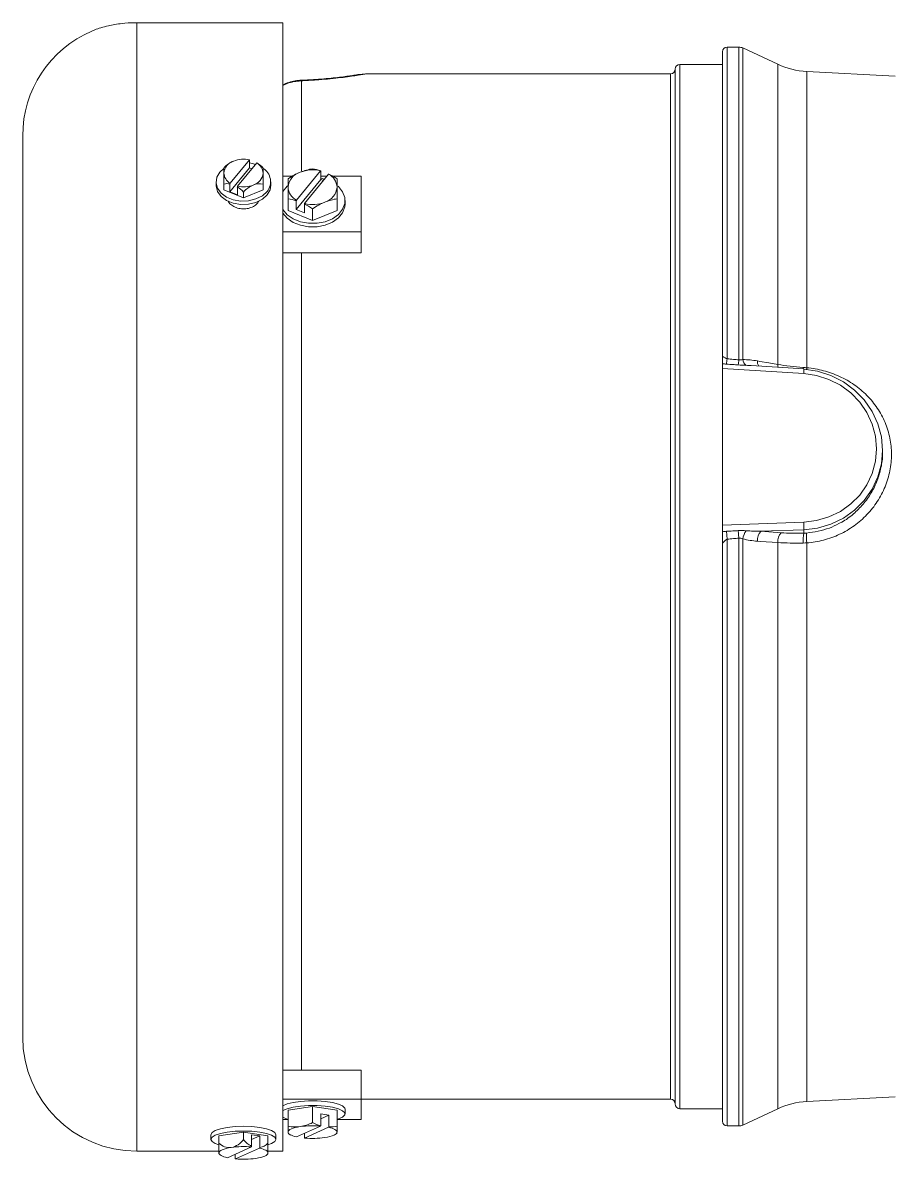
# Paper-space layout '_Front' of a CAD drawing. Header units: inches. Extents: x -11.6 to 6.2, y -3.6 to 3.6.
# Drawn here: x -11.62 to -6.07, y -3.65 to 3.59 of the extents above; entities that cross this region are included whole.
import ezdxf

# ---------------------------------------------------------------- set-up
doc = ezdxf.new("R2010")
doc.units = ezdxf.units.IN
doc.header["$MEASUREMENT"] = 0

psp = doc.layouts.new('_Front')

# ---------------------------------------------------------------- linework, layer by layer
at = {"color": 7, "linetype": 'Continuous', "lineweight": 15}
for p, q in [((-10.892, 3.5903), (-9.962, 3.5903)), ((-9.962, 3.5903), (-9.962, -3.5959)), ((-7.162, 3.405), (-7.162, 1.4514)), ((-7.0574, 3.435), (-7.132, 3.435)), ((-6.8095, 3.3256), (-7.032, 3.4294)), ((-7.492, 3.265), (-9.432, 3.265)), ((-9.432, 3.265), (-9.432, 3.265)), ((-7.462, 3.295), (-7.462, -3.295)), ((-7.162, 3.325), (-7.432, 3.325)), ((-6.062, 3.25), (-6.6244, 3.2795)), ((-9.882, 3.2205), (-9.8812, 3.2206)), ((-11.6179, -2.87), (-11.6179, 2.87)), ((-10.1744, 2.7174), (-10.2964, 2.5679)), ((-10.1276, 2.6983), (-10.2496, 2.5488)), ((-10.1729, 2.6669), (-10.1729, 2.7168)), ((-10.337, 2.6651), (-10.337, 2.5262)), ((-10.1729, 2.6669), (-10.2979, 2.5138)), ((-10.1582, 2.6609), (-10.1729, 2.6669)), ((-10.087, 2.5262), (-10.087, 2.6651)), ((-9.962, 2.6131), (-9.8982, 2.6131)), ((-9.8745, 2.4599), (-9.7214, 2.6474)), ((-9.6695, 2.6262), (-9.8226, 2.4387)), ((-9.72, 2.648), (-9.72, 2.5926)), ((-9.72, 2.6131), (-9.6802, 2.6131)), ((-9.6429, 2.6131), (-9.462, 2.6131)), ((-9.462, 2.1251), (-9.462, 2.6131)), ((-10.386, 2.5773), (-10.386, 2.5553)), ((-10.2964, 2.5679), (-10.2979, 2.5637)), ((-10.2979, 2.5138), (-10.2979, 2.5637)), ((-10.2496, 2.5488), (-10.2511, 2.5446)), ((-10.2511, 2.5446), (-10.2511, 2.4947)), ((-10.038, 2.5553), (-10.038, 2.5773)), ((-9.876, 2.4016), (-9.72, 2.5926)), ((-9.6956, 2.5942), (-9.72, 2.5999)), ((-9.72, 2.5926), (-9.7027, 2.5855)), ((-10.337, 2.5262), (-10.212, 2.4752)), ((-10.2511, 2.4947), (-10.2979, 2.5138)), ((-10.212, 2.4752), (-10.087, 2.5262)), ((-10.212, 2.512), (-10.212, 2.4752)), ((-9.928, 2.3945), (-9.928, 2.4695)), ((-9.616, 2.3945), (-9.616, 2.4695)), ((-9.928, 2.3945), (-9.772, 2.3308)), ((-9.876, 2.4016), (-9.876, 2.457)), ((-9.824, 2.3803), (-9.876, 2.4016)), ((-9.824, 2.4357), (-9.824, 2.3803)), ((-9.772, 2.3308), (-9.772, 2.4058)), ((-9.772, 2.3308), (-9.616, 2.3945)), ((-9.565, 2.4363), (-9.565, 2.4582)), ((-9.962, 2.2595), (-9.462, 2.2595)), ((-9.462, 2.1251), (-9.962, 2.1251)), ((-9.842, 2.1251), (-9.842, -3.0798)), ((-7.162, 1.4185), (-7.162, 0.3493)), ((-6.6443, 1.356), (-7.162, 1.3892)), ((-6.6438, 1.3855), (-6.9784, 1.407)), ((-6.142, 0.8569), (-6.142, 0.8667)), ((-7.162, 0.3915), (-6.6443, 0.4107)), ((-7.1362, 0.3519), (-7.132, 0.3014)), ((-7.0616, 0.3562), (-7.0574, 0.3079)), ((-6.6443, 0.3617), (-6.9172, 0.3516)), ((-6.9172, 0.3516), (-6.7873, 0.3426)), ((-6.6443, 0.3399), (-6.6443, 0.3617)), ((-7.162, 0.2831), (-7.162, -3.405)), ((-9.462, -3.0798), (-9.962, -3.0798)), ((-9.462, -3.3927), (-9.462, -3.0798)), ((-6.6244, -3.2795), (-6.062, -3.25)), ((-9.962, -3.2633), (-9.462, -3.2633)), ((-9.772, -3.3113), (-9.928, -3.3346)), ((-9.772, -3.3113), (-9.772, -3.4138)), ((-9.616, -3.3346), (-9.772, -3.3113)), ((-9.565, -3.358), (-9.565, -3.328)), ((-9.462, -3.265), (-7.492, -3.265)), ((-7.432, -3.325), (-7.162, -3.325)), ((-7.032, -3.4294), (-6.8095, -3.3256)), ((-9.962, -3.3927), (-9.9295, -3.3927)), ((-9.928, -3.3346), (-9.928, -3.4371)), ((-9.72, -3.4334), (-9.72, -3.3577)), ((-9.72, -3.3577), (-9.668, -3.3655)), ((-9.668, -3.3655), (-9.72, -3.3888)), ((-9.668, -3.3655), (-9.668, -3.4412)), ((-9.616, -3.3346), (-9.616, -3.4371)), ((-9.6145, -3.3927), (-9.462, -3.3927)), ((-9.8745, -3.5043), (-9.7214, -3.4357)), ((-9.6695, -3.4434), (-9.8226, -3.5121)), ((-7.132, -3.435), (-7.0574, -3.435)), ((-10.419, -3.4907), (-10.419, -3.5206)), ((-10.212, -3.474), (-10.368, -3.4973)), ((-10.368, -3.4973), (-10.368, -3.6107)), ((-10.212, -3.474), (-10.056, -3.4973)), ((-10.212, -3.5206), (-10.212, -3.474)), ((-10.108, -3.4982), (-10.16, -3.4904)), ((-10.16, -3.4904), (-10.16, -3.564)), ((-10.108, -3.4982), (-10.16, -3.5215)), ((-10.108, -3.5718), (-10.108, -3.4982)), ((-10.056, -3.6107), (-10.056, -3.4973)), ((-10.005, -3.5206), (-10.005, -3.4907)), ((-9.928, -3.4838), (-9.9102, -3.4926)), ((-9.824, -3.5111), (-9.824, -3.4817)), ((-9.6338, -3.4926), (-9.616, -3.4838)), ((-10.892, -3.5959), (-10.368, -3.5959)), ((-10.1614, -3.5684), (-10.3145, -3.637)), ((-10.264, -3.6417), (-10.264, -3.6144)), ((-10.1095, -3.5761), (-10.2626, -3.6448)), ((-10.0327, -3.5474), (-10.056, -3.5558)), ((-10.056, -3.5959), (-9.962, -3.5959))]:
    psp.add_line(p, q, dxfattribs=at)
at = {"color": 8, "linetype": 'Continuous', "lineweight": 15}
for p, q in [((-10.892, 3.5903), (-10.892, -3.5959)), ((-7.132, 3.435), (-7.132, 1.4499)), ((-7.0574, 3.435), (-7.0574, 1.444)), ((-7.032, 3.4294), (-7.032, 1.445)), ((-7.492, 3.265), (-7.492, -3.265)), ((-7.432, 3.325), (-7.432, -3.325)), ((-6.8095, 3.3256), (-6.8095, 1.4143)), ((-6.6244, 3.2795), (-6.6244, 1.3931)), ((-9.882, 3.2171), (-9.882, 3.2205)), ((-9.842, 3.22), (-9.842, 2.6464)), ((-7.132, 0.3014), (-7.132, -3.435)), ((-7.0574, 0.3079), (-7.0574, -3.435)), ((-7.032, 0.3036), (-7.032, -3.4294)), ((-6.8095, 0.2801), (-6.8095, -3.3256)), ((-6.6244, 0.2779), (-6.6244, -3.2795))]:
    psp.add_line(p, q, dxfattribs=at)
at = {"color": 7, "linetype": 'Continuous', "lineweight": 15, "flags": 128}
for points in [[(-9.432, 3.265), (-9.4788, 3.2604), (-9.4792, 3.2603)], [(-10.1729, 2.6971), (-10.1473, 2.6915), (-10.1361, 2.688)], [(-10.0613, 2.5157), (-10.0919, 2.4882), (-10.1323, 2.4679), (-10.1791, 2.4564), (-10.2285, 2.4548), (-10.2767, 2.463), (-10.3196, 2.4805), (-10.3537, 2.5059), (-10.3764, 2.537), (-10.3858, 2.5714), (-10.3811, 2.6063), (-10.3627, 2.6388), (-10.337, 2.6628)], [(-10.0613, 2.4938), (-10.0919, 2.4663), (-10.1323, 2.446), (-10.1791, 2.4345), (-10.2285, 2.4329), (-10.2767, 2.4411), (-10.3196, 2.4586), (-10.3537, 2.484), (-10.3764, 2.5151), (-10.3858, 2.5495), (-10.386, 2.5553)], [(-10.038, 2.5553), (-10.0429, 2.5263), (-10.0613, 2.4938)], [(-9.9314, 2.5515), (-9.9345, 2.5489), (-9.962, 2.5163)], [(-9.962, 2.4001), (-9.9345, 2.3675), (-9.896, 2.341), (-9.8491, 2.3224), (-9.7971, 2.3129), (-9.7433, 2.3132), (-9.6915, 2.3233), (-9.6451, 2.3425), (-9.6073, 2.3695), (-9.5806, 2.4025), (-9.5668, 2.4392), (-9.5668, 2.4772), (-9.5806, 2.5139), (-9.6073, 2.5469), (-9.6093, 2.5487)], [(-9.962, 2.3782), (-9.9345, 2.3456), (-9.896, 2.319), (-9.8491, 2.3004), (-9.7971, 2.291), (-9.7433, 2.2913), (-9.6915, 2.3014), (-9.6451, 2.3206), (-9.6073, 2.3476), (-9.5806, 2.3806), (-9.5668, 2.4173), (-9.565, 2.4363)], [(-6.9394, 1.4365), (-6.9233, 1.4338), (-6.8664, 1.424), (-6.8095, 1.4143)], [(-6.6443, 1.3842), (-6.6439, 1.3855), (-6.6438, 1.3855)], [(-6.6443, 1.3842), (-6.5558, 1.3713), (-6.4706, 1.3443), (-6.3911, 1.304), (-6.3197, 1.2513), (-6.2582, 1.188), (-6.2085, 1.1157), (-6.1719, 1.0365), (-6.1495, 0.9527), (-6.142, 0.8667), (-6.1495, 0.7808), (-6.1719, 0.6976), (-6.2085, 0.6193), (-6.2582, 0.5483), (-6.3197, 0.4865), (-6.3911, 0.4357), (-6.4706, 0.3973), (-6.5558, 0.3724), (-6.6443, 0.3617)], [(-6.6443, 0.4107), (-6.5625, 0.4204), (-6.4837, 0.4433), (-6.4102, 0.4788), (-6.3442, 0.5257), (-6.2873, 0.5828), (-6.2413, 0.6484), (-6.2075, 0.7207), (-6.1869, 0.7976), (-6.1799, 0.877), (-6.1869, 0.9566), (-6.2075, 1.0341), (-6.2413, 1.1073), (-6.2873, 1.1742), (-6.3442, 1.2328), (-6.4102, 1.2815), (-6.4837, 1.3189), (-6.5625, 1.344), (-6.6443, 1.356)], [(-6.8095, 0.2801), (-6.9182, 0.2876), (-6.9394, 0.2891)], [(-9.565, -3.328), (-9.5668, -3.3211), (-9.5806, -3.3076), (-9.6073, -3.2956), (-9.6451, -3.2857), (-9.6915, -3.2787), (-9.7433, -3.275), (-9.7971, -3.2748), (-9.8491, -3.2783), (-9.896, -3.2851), (-9.9345, -3.2948), (-9.962, -3.3068)], [(-9.6145, -3.3927), (-9.6073, -3.3904), (-9.5806, -3.3784), (-9.5668, -3.3649), (-9.5668, -3.351), (-9.5806, -3.3376), (-9.6073, -3.3255), (-9.6451, -3.3156), (-9.6915, -3.3086), (-9.7433, -3.3049), (-9.7971, -3.3048), (-9.8491, -3.3082), (-9.896, -3.3151), (-9.9345, -3.3248), (-9.962, -3.3367), (-9.962, -3.3367)], [(-9.962, -3.3792), (-9.9345, -3.3912), (-9.9295, -3.3927)], [(-10.419, -3.4907), (-10.4119, -3.4768), (-10.3913, -3.4639), (-10.3584, -3.4528), (-10.3155, -3.4443), (-10.2656, -3.4389), (-10.212, -3.4371), (-10.1584, -3.4389), (-10.1085, -3.4443), (-10.0656, -3.4528), (-10.0327, -3.4639), (-10.0121, -3.4768), (-10.005, -3.4907), (-10.005, -3.4907)], [(-10.368, -3.5558), (-10.3913, -3.5474), (-10.4119, -3.5345), (-10.419, -3.5206), (-10.4119, -3.5067), (-10.3913, -3.4938), (-10.3584, -3.4827), (-10.3155, -3.4742), (-10.2656, -3.4688), (-10.212, -3.467), (-10.1584, -3.4688), (-10.1085, -3.4742), (-10.0656, -3.4827), (-10.0327, -3.4938), (-10.0121, -3.5067), (-10.005, -3.5206), (-10.0121, -3.5345), (-10.0327, -3.5474), (-10.0327, -3.5474)], [(-9.85, -3.4389), (-9.867, -3.4418), (-9.8823, -3.4453), (-9.8958, -3.4493), (-9.9071, -3.4537), (-9.9161, -3.4584), (-9.9227, -3.4634), (-9.9267, -3.4686), (-9.928, -3.4739)], [(-9.928, -3.4739), (-9.9271, -3.4782), (-9.9245, -3.4824), (-9.9201, -3.4866), (-9.914, -3.4906), (-9.9063, -3.4944), (-9.8971, -3.498), (-9.8865, -3.5013), (-9.8745, -3.5043)], [(-9.694, -3.5088), (-9.677, -3.5059), (-9.6617, -3.5024), (-9.6482, -3.4984), (-9.6369, -3.4941), (-9.6279, -3.4893), (-9.6213, -3.4843), (-9.6173, -3.4791), (-9.616, -3.4739)], [(-9.616, -3.4739), (-9.6169, -3.4696), (-9.6195, -3.4653), (-9.6239, -3.4612), (-9.63, -3.4572), (-9.6377, -3.4533), (-9.6469, -3.4497), (-9.6575, -3.4464), (-9.6695, -3.4434)], [(-10.368, -3.6066), (-10.3667, -3.6013), (-10.3627, -3.5961), (-10.3561, -3.5911), (-10.3471, -3.5864), (-10.3358, -3.582), (-10.3223, -3.578), (-10.307, -3.5745), (-10.29, -3.5716)], [(-10.3145, -3.637), (-10.3265, -3.634), (-10.3371, -3.6307), (-10.3463, -3.6271), (-10.354, -3.6233), (-10.3601, -3.6193), (-10.3645, -3.6151), (-10.3671, -3.6109), (-10.368, -3.6066)], [(-10.056, -3.6066), (-10.0573, -3.6118), (-10.0613, -3.617), (-10.0679, -3.622), (-10.0769, -3.6267), (-10.0882, -3.6311), (-10.1017, -3.6351), (-10.117, -3.6386), (-10.134, -3.6415)], [(-10.1095, -3.5761), (-10.0975, -3.5791), (-10.0869, -3.5824), (-10.0777, -3.586), (-10.07, -3.5898), (-10.0639, -3.5939), (-10.0595, -3.598), (-10.0569, -3.6023), (-10.056, -3.6066)]]:
    psp.add_lwpolyline(points, dxfattribs=at)
at = {"color": 8, "linetype": 'Continuous', "lineweight": 15, "flags": 128}
for points in [[(-9.432, 3.265), (-9.4788, 3.2604), (-9.4791, 3.2603)], [(-6.6473, 1.3858), (-6.6473, 1.3859), (-6.647, 1.3949)], [(-6.6253, 1.3827), (-6.6251, 1.3842), (-6.6244, 1.3931)]]:
    psp.add_lwpolyline(points, dxfattribs=at)
at = {"color": 7, "linetype": 'Continuous', "lineweight": 15}
for centre, radius, start, end in [((-10.892, 2.87), 0.7259, 113.17391, 180), ((-7.132, 3.405), 0.03, 90, 180), ((-7.0574, 3.375), 0.06, 65, 90), ((-7.492, 3.295), 0.03, 270, 0), ((-7.432, 3.295), 0.03, 90, 180), ((-6.5982, 3.7788), 0.5, 245, 267), ((-9.842, 2.9737), 0.25, 99.2069, 118.6854), ((-9.8422, 2.9679), 0.2523, 99.07057, 118.33906), ((-10.2487, 2.6248), 0.0887, 106.92966, 174.60729), ((-10.2074, 2.5495), 0.1737, 112.73882, 138.27968), ((-10.2118, 2.5506), 0.1709, 77.33371, 111.50432), ((-10.1811, 2.698), 0.0206, 66.58662, 70.99928), ((-10.1668, 2.6287), 0.0799, 3.18873, 60.6281), ((-10.1343, 2.6789), 0.0206, 66.58662, 70.99928), ((-10.2194, 2.5463), 0.1778, 41.89101, 58.37202), ((-10.2572, 2.6376), 0.0799, 183.18873, 240.6281), ((-10.1753, 2.6415), 0.0887, 286.92966, 354.60729), ((-10.1385, 2.5781), 0.0992, 321.06258, 58.74805), ((-9.8178, 2.5326), 0.1107, 106.92966, 174.60729), ((-9.7718, 2.44), 0.2134, 76.35284, 111.49944), ((-9.7167, 2.537), 0.1009, 3.41272, 62.08478), ((-10.316, 2.4847), 0.0811, 77.11516, 105.02735), ((-10.3444, 2.3933), 0.1778, 41.89101, 58.37202), ((-10.2122, 2.7156), 0.1709, 257.33371, 291.50432), ((-10.0824, 2.3964), 0.1737, 112.73882, 138.27968), ((-10.1089, 2.4692), 0.0963, 76.84529, 114.91162), ((-9.8273, 2.5491), 0.1009, 183.41272, 242.08478), ((-9.7262, 2.5535), 0.1107, 286.92966, 354.60729), ((-9.7722, 2.6461), 0.2134, 256.35284, 291.49944), ((-7.464, 1.4745), 0.3329, 349.95671, 355.76293), ((-7.4169, 1.474), 0.3608, 349.96309, 355.21997), ((-6.9855, 1.4478), 0.0466, 183.46862, 237.16416), ((-6.964, 0.3862), 0.3207, 355.62573, 4.37427), ((-6.9092, 0.2835), 0.1244, 144.70613, 170.69206), ((-6.8578, 0.2953), 0.0818, 136.51765, 184.3556), ((-6.728, 0.2863), 0.0818, 136.50573, 184.33155), ((-6.3765, 0.2968), 0.2712, 170.86596, 184.19863), ((-6.1687, 0.3241), 0.458, 177.90954, 185.77786), ((-10.892, -2.87), 0.7259, 180, 270), ((-7.492, -3.295), 0.03, 0, 90), ((-7.432, -3.295), 0.03, 180, 270), ((-6.5982, -3.7788), 0.5, 93, 115), ((-9.7716, -3.9991), 0.5657, 84.91186, 97.96618), ((-7.132, -3.405), 0.03, 180, 270), ((-7.0574, -3.375), 0.06, 270, 295), ((-10.3038, -3.4867), 0.086, 221.72447, 279.22406), ((-10.3111, -3.4541), 0.1194, 280.1941, 326.13374), ((-10.1077, -3.4486), 0.1267, 214.6524, 245.65936), ((-10.1197, -3.4875), 0.0851, 277.88003, 318.46836), ((-9.7724, -2.9486), 0.5657, 264.91186, 277.96618), ((-10.212, -3.4907), 0.1968, 217.56859, 219.14012), ((-10.2116, -4.1318), 0.5657, 84.91186, 97.96618), ((-10.4914, -3.4551), 0.3488, 341.05341, 341.80427), ((-10.4394, -3.4629), 0.3488, 341.05341, 341.80427), ((-10.212, -3.4907), 0.1968, 320.85988, 322.43141), ((-10.1385, -3.5832), 0.1385, 204.98375, 206.37375), ((-10.2124, -3.0813), 0.5657, 264.91186, 277.96618)]:
    psp.add_arc(centre, radius, start, end, dxfattribs=at)
at = {"color": 8, "linetype": 'Continuous', "lineweight": 15}
for centre, radius, start, end in [((-6.8874, 1.4335), 0.052, 176.67769, 214.65487), ((-6.7274, 1.4153), 0.0821, 180.683, 193.54912), ((-6.8441, 1.3739), 0.2006, 354.86413, 3.32012)]:
    psp.add_arc(centre, radius, start, end, dxfattribs=at)
at = {"color": 7, "linetype": 'Continuous', "lineweight": 15}
for points, knots in [([(-11.1773, 3.5364), (-11.1712, 3.5393), (-11.1443, 3.5522), (-11.0828, 3.5702), (-10.9949, 3.5857), (-10.9292, 3.5901), (-10.8972, 3.5902), (-10.892, 3.5903)], [0, 0, 0, 0, 0.103485, 0.460797, 0.739831, 0.957827, 1, 1, 1, 1]), ([(-9.4783, 3.2604), (-9.4786, 3.2604), (-9.4795, 3.2602), (-9.489, 3.2586), (-9.5089, 3.2554), (-9.5414, 3.2506), (-9.5852, 3.2447), (-9.6386, 3.2386), (-9.6993, 3.2328), (-9.7675, 3.228), (-9.823, 3.2253), (-9.8617, 3.2235), (-9.8751, 3.2213), (-9.8811, 3.2203)], [0, 0, 0, 0, 0.04409, 0.124075, 0.230284, 0.347911, 0.467313, 0.584794, 0.701392, 0.816492, 0.937216, 0.971911, 1, 1, 1, 1]), ([(-9.432, 3.265), (-9.4333, 3.2647), (-9.4359, 3.2641), (-9.4568, 3.2603), (-9.4899, 3.2548), (-9.535, 3.2479), (-9.5915, 3.2404), (-9.6571, 3.2333), (-9.7233, 3.2275), (-9.7682, 3.225), (-9.7868, 3.224)], [0, 0, 0, 0, 0.131512, 0.266322, 0.395839, 0.528763, 0.655276, 0.785378, 0.910946, 1, 1, 1, 1]), ([(-9.8816, 3.2171), (-9.8811, 3.217), (-9.8803, 3.2171), (-9.8787, 3.2172), (-9.8779, 3.2173), (-9.8755, 3.2175), (-9.8738, 3.2177), (-9.8688, 3.2182), (-9.8654, 3.2185), (-9.8587, 3.219), (-9.8553, 3.2193), (-9.8486, 3.2196), (-9.8452, 3.2198), (-9.842, 3.22)], [0, 0, 0, 0, 0.0625, 0.0625, 0.125, 0.125, 0.25, 0.25, 0.5, 0.5, 0.75, 0.75, 1, 1, 1, 1]), ([(-9.85, 2.6386), (-9.8632, 2.6332), (-9.8765, 2.6268), (-9.9024, 2.6128), (-9.9153, 2.6051), (-9.928, 2.5969)], [0, 0, 0, 0, 0.5, 0.5, 1, 1, 1, 1]), ([(-9.928, 2.543), (-9.928, 2.5322), (-9.928, 2.5205), (-9.928, 2.4959), (-9.928, 2.4829), (-9.928, 2.4695)], [0, 0, 0, 0, 0.5, 0.5, 1, 1, 1, 1]), ([(-9.616, 2.543), (-9.616, 2.5539), (-9.616, 2.5637), (-9.616, 2.5815), (-9.616, 2.5895), (-9.616, 2.5969)], [0, 0, 0, 0, 0.5, 0.5, 1, 1, 1, 1]), ([(-9.694, 2.4475), (-9.6808, 2.4529), (-9.6675, 2.4574), (-9.6416, 2.4646), (-9.6287, 2.4673), (-9.616, 2.4695)], [0, 0, 0, 0, 0.5, 0.5, 1, 1, 1, 1]), ([(-10.1143, 2.4547), (-10.119, 2.4475), (-10.1286, 2.4324), (-10.1555, 2.4154), (-10.1885, 2.4052), (-10.2244, 2.4038), (-10.259, 2.4113), (-10.2874, 2.427), (-10.3047, 2.4424), (-10.3082, 2.4525), (-10.3088, 2.4542)], [0, 0, 0, 0, 0.128797, 0.269342, 0.409837, 0.550166, 0.690377, 0.830647, 0.971088, 1, 1, 1, 1]), ([(-7.162, 1.4514), (-7.162, 1.4537), (-7.1619, 1.456), (-7.1612, 1.4598), (-7.1606, 1.4614), (-7.1587, 1.4632), (-7.1576, 1.4634), (-7.1551, 1.4629), (-7.1538, 1.4622), (-7.1498, 1.4599), (-7.1469, 1.4577), (-7.1404, 1.4533), (-7.1366, 1.451), (-7.132, 1.4499)], [0, 0, 0, 0, 0.125, 0.125, 0.25, 0.25, 0.375, 0.375, 0.5, 0.5, 0.75, 0.75, 1, 1, 1, 1]), ([(-7.162, 1.4185), (-7.162, 1.4194), (-7.162, 1.4212), (-7.162, 1.4264), (-7.162, 1.4298), (-7.162, 1.4373), (-7.162, 1.4414), (-7.162, 1.4468), (-7.162, 1.4484), (-7.162, 1.4507), (-7.162, 1.4513), (-7.162, 1.4514)], [0, 0, 0, 0, 0.25, 0.25, 0.5, 0.5, 0.75, 0.75, 0.875, 0.875, 1, 1, 1, 1]), ([(-7.132, 1.4499), (-7.1183, 1.4488), (-7.1045, 1.4478), (-7.0908, 1.4467), (-7.0796, 1.4458), (-7.0685, 1.4449), (-7.0574, 1.444)], [0, 0, 0, 0, 0.001051433, 0.001051433, 0.001051433, 0.001903169, 0.001903169, 0.001903169, 0.001903169]), ([(-7.0616, 1.4112), (-7.0727, 1.412), (-7.0839, 1.4128), (-7.095, 1.4135), (-7.1087, 1.4145), (-7.1225, 1.4155), (-7.1362, 1.4164)], [0, 0, 0, 0, 0.000849736, 0.000849736, 0.000849736, 0.001898795, 0.001898795, 0.001898795, 0.001898795]), ([(-7.0574, 1.444), (-7.0529, 1.4432), (-7.0483, 1.443), (-7.0398, 1.4436), (-7.0358, 1.4442), (-7.032, 1.445)], [0, 0, 0, 0, 0.5, 0.5, 1, 1, 1, 1]), ([(-6.8095, 1.4143), (-6.7838, 1.4098), (-6.7574, 1.406), (-6.7031, 1.3995), (-6.6752, 1.3968), (-6.647, 1.3949)], [0, 0, 0, 0, 0.5, 0.5, 1, 1, 1, 1]), ([(-6.6244, 1.3931), (-6.588, 1.3898), (-6.5525, 1.3835), (-6.5004, 1.3697), (-6.4832, 1.3644), (-6.4493, 1.3523), (-6.4324, 1.3454), (-6.3833, 1.323), (-6.3524, 1.3054), (-6.3088, 1.2753), (-6.2947, 1.2646), (-6.2674, 1.2418), (-6.2543, 1.2298), (-6.2172, 1.1924), (-6.195, 1.1655), (-6.1659, 1.1222), (-6.1568, 1.1072), (-6.1401, 1.0764), (-6.1326, 1.0607), (-6.1126, 1.0128), (-6.1024, 0.9798), (-6.0921, 0.9286), (-6.0895, 0.9111), (-6.086, 0.8764), (-6.0851, 0.859), (-6.0851, 0.8068), (-6.0885, 0.7721), (-6.1023, 0.7024), (-6.1125, 0.6686), (-6.1325, 0.6197), (-6.14, 0.6036), (-6.1565, 0.5721), (-6.1656, 0.5565), (-6.1949, 0.5115), (-6.217, 0.4836), (-6.254, 0.4449), (-6.267, 0.4325), (-6.2942, 0.4088), (-6.3084, 0.3975), (-6.3522, 0.3661), (-6.3831, 0.3479), (-6.4319, 0.3249), (-6.4486, 0.318), (-6.4828, 0.3056), (-6.5001, 0.3002), (-6.5524, 0.2865), (-6.588, 0.2806), (-6.6244, 0.2779)], [0, 0, 0, 0, 0.0625, 0.0625, 0.09375, 0.09375, 0.125, 0.125, 0.1875, 0.1875, 0.21875, 0.21875, 0.25, 0.25, 0.3125, 0.3125, 0.34375, 0.34375, 0.375, 0.375, 0.4375, 0.4375, 0.46875, 0.46875, 0.5, 0.5, 0.5625, 0.5625, 0.625, 0.625, 0.65625, 0.65625, 0.6875, 0.6875, 0.75, 0.75, 0.78125, 0.78125, 0.8125, 0.8125, 0.875, 0.875, 0.90625, 0.90625, 0.9375, 0.9375, 1, 1, 1, 1]), ([(-6.4211, 0.4012), (-6.4145, 0.4043), (-6.3804, 0.4199), (-6.327, 0.461), (-6.2633, 0.5233), (-6.2124, 0.5951), (-6.1736, 0.6743), (-6.1504, 0.7575), (-6.1404, 0.8197), (-6.1427, 0.8523), (-6.143, 0.8569)], [0, 0, 0, 0, 0.038569, 0.197867, 0.351931, 0.510417, 0.663645, 0.821265, 0.975126, 1, 1, 1, 1]), ([(-7.162, 0.3493), (-7.162, 0.3451), (-7.162, 0.3402), (-7.162, 0.3293), (-7.162, 0.3233), (-7.162, 0.311), (-7.162, 0.3046), (-7.162, 0.2954), (-7.162, 0.2925), (-7.162, 0.2872), (-7.162, 0.285), (-7.162, 0.2831)], [0, 0, 0, 0, 0.25, 0.25, 0.5, 0.5, 0.75, 0.75, 0.875, 0.875, 1, 1, 1, 1]), ([(-7.132, 0.3014), (-7.1343, 0.3008), (-7.1364, 0.2997), (-7.1403, 0.297), (-7.142, 0.2955), (-7.1469, 0.2908), (-7.1498, 0.2873), (-7.1538, 0.2827), (-7.1551, 0.2812), (-7.1575, 0.2787), (-7.1587, 0.2778), (-7.1606, 0.2773), (-7.1612, 0.2778), (-7.1619, 0.2799), (-7.162, 0.2814), (-7.162, 0.2831)], [0, 0, 0, 0, 0.125, 0.125, 0.25, 0.25, 0.5, 0.5, 0.625, 0.625, 0.75, 0.75, 0.875, 0.875, 1, 1, 1, 1]), ([(-7.1362, 0.3519), (-7.1225, 0.3527), (-7.1087, 0.3535), (-7.095, 0.3542), (-7.0839, 0.3549), (-7.0727, 0.3555), (-7.0616, 0.3562)], [0, 0, 0, 0, 0.001049059, 0.001049059, 0.001049059, 0.001898795, 0.001898795, 0.001898795, 0.001898795]), ([(-7.0574, 0.3079), (-7.0685, 0.3069), (-7.0796, 0.3059), (-7.0908, 0.3049), (-7.1045, 0.3037), (-7.1183, 0.3025), (-7.132, 0.3014)], [0, 0, 0, 0, 0.000851736, 0.000851736, 0.000851736, 0.001903169, 0.001903169, 0.001903169, 0.001903169]), ([(-7.032, 0.3036), (-7.0358, 0.3054), (-7.0398, 0.307), (-7.0485, 0.3086), (-7.0529, 0.3087), (-7.0574, 0.3079)], [0, 0, 0, 0, 0.5, 0.5, 1, 1, 1, 1]), ([(-6.7873, 0.3426), (-6.7646, 0.341), (-6.7413, 0.34), (-6.6936, 0.3391), (-6.6692, 0.3392), (-6.6443, 0.3399)], [0, 0, 0, 0, 0.5, 0.5, 1, 1, 1, 1]), ([(-6.647, 0.277), (-6.6752, 0.2763), (-6.7028, 0.2763), (-6.7571, 0.2773), (-6.7838, 0.2785), (-6.8095, 0.2801)], [0, 0, 0, 0, 0.5, 0.5, 1, 1, 1, 1]), ([(-9.85, -3.4389), (-9.8632, -3.4409), (-9.8765, -3.4416), (-9.9024, -3.4408), (-9.9153, -3.4393), (-9.928, -3.4371)], [0, 0, 0, 0, 0.5, 0.5, 1, 1, 1, 1]), ([(-9.616, -3.4739), (-9.616, -3.4699), (-9.616, -3.4647), (-9.616, -3.4522), (-9.616, -3.445), (-9.616, -3.4371)], [0, 0, 0, 0, 0.5, 0.5, 1, 1, 1, 1])]:
    psp.add_open_spline(points, degree=3, knots=knots, dxfattribs=at)
for points in [[(-9.8816, 3.2171), (-9.8817, 3.2171), (-9.8819, 3.2171), (-9.882, 3.2171)], [(-9.772, 2.6606), (-9.7975, 2.6562), (-9.8234, 2.6494), (-9.85, 2.6386)], [(-9.72, 2.648), (-9.7378, 2.6537), (-9.755, 2.6576), (-9.772, 2.6606)], [(-9.7214, 2.6474), (-9.721, 2.6476), (-9.7205, 2.6478), (-9.72, 2.648)], [(-9.668, 2.6268), (-9.6685, 2.6266), (-9.669, 2.6264), (-9.6695, 2.6262)], [(-9.616, 2.5969), (-9.633, 2.6078), (-9.6505, 2.6181), (-9.668, 2.6268)], [(-9.928, 2.5969), (-9.928, 2.5821), (-9.928, 2.5647), (-9.928, 2.543)], [(-9.616, 2.4695), (-9.616, 2.4964), (-9.616, 2.5213), (-9.616, 2.543)], [(-9.876, 2.457), (-9.8938, 2.4626), (-9.911, 2.4666), (-9.928, 2.4695)], [(-9.876, 2.457), (-9.8755, 2.4579), (-9.875, 2.4589), (-9.8745, 2.4599)], [(-9.8226, 2.4387), (-9.823, 2.4377), (-9.8235, 2.4367), (-9.824, 2.4357)], [(-9.772, 2.4058), (-9.789, 2.4168), (-9.8065, 2.427), (-9.824, 2.4357)], [(-9.772, 2.4058), (-9.7465, 2.4223), (-9.7206, 2.4367), (-9.694, 2.4475)], [(-7.1362, 1.4164), (-7.1448, 1.417), (-7.1534, 1.4178), (-7.162, 1.4185)], [(-7.0108, 1.4087), (-7.0275, 1.4093), (-7.0445, 1.4099), (-7.0616, 1.4112)], [(-7.032, 1.445), (-7.0014, 1.4451), (-6.9705, 1.4419), (-6.9394, 1.4365)], [(-6.647, 1.3949), (-6.6394, 1.3943), (-6.6319, 1.3938), (-6.6244, 1.3931)], [(-7.162, 0.3493), (-7.1534, 0.3505), (-7.1448, 0.3514), (-7.1362, 0.3519)], [(-7.0616, 0.3562), (-7.0445, 0.3572), (-7.0275, 0.3568), (-7.0108, 0.3554)], [(-6.9394, 0.2891), (-6.9705, 0.2913), (-7.0014, 0.2957), (-7.032, 0.3036)], [(-7.0108, 0.3554), (-6.9796, 0.3528), (-6.9484, 0.3518), (-6.9172, 0.3516)], [(-6.6443, 0.3399), (-6.6383, 0.34), (-6.6324, 0.3403), (-6.6264, 0.3408)], [(-6.6244, 0.2779), (-6.6319, 0.2775), (-6.6394, 0.2771), (-6.647, 0.277)], [(-9.928, -3.4371), (-9.928, -3.4529), (-9.928, -3.4659), (-9.928, -3.4739)], [(-9.772, -3.4138), (-9.7975, -3.4258), (-9.8234, -3.4349), (-9.85, -3.4389)], [(-9.72, -3.4334), (-9.7378, -3.4286), (-9.755, -3.4218), (-9.772, -3.4138)], [(-9.7214, -3.4357), (-9.721, -3.4349), (-9.7205, -3.4342), (-9.72, -3.4334)], [(-9.668, -3.4412), (-9.6685, -3.4419), (-9.669, -3.4427), (-9.6695, -3.4434)], [(-9.616, -3.4371), (-9.633, -3.44), (-9.6505, -3.4417), (-9.668, -3.4412)], [(-9.8226, -3.5121), (-9.823, -3.5118), (-9.8235, -3.5114), (-9.824, -3.5111)]]:
    psp.add_open_spline(points, degree=3, dxfattribs=at)
at = {"color": 8, "linetype": 'Continuous', "lineweight": 15}
for points, knots in [([(-9.8816, 3.2171), (-9.8816, 3.2175), (-9.8816, 3.2187), (-9.8815, 3.2202), (-9.8813, 3.2204), (-9.8812, 3.2206)], [0, 0, 0, 0, 0.1925716, 0.5332338, 1, 1, 1, 1]), ([(-9.7868, 3.224), (-9.7941, 3.2235), (-9.808, 3.2227), (-9.8256, 3.2218), (-9.8365, 3.2212), (-9.8406, 3.2208), (-9.842, 3.2206), (-9.8425, 3.2205), (-9.8428, 3.2203), (-9.8428, 3.2202), (-9.8426, 3.2201), (-9.8422, 3.22), (-9.842, 3.22)], [0, 0, 0, 0, 0.3709864, 0.7103751, 0.8700085, 0.918761, 0.9357305, 0.9530911, 0.963479, 0.9740234, 0.9835048, 1, 1, 1, 1]), ([(-6.9784, 1.4067), (-6.9841, 1.4072), (-6.9948, 1.4081), (-7.0056, 1.4085), (-7.0108, 1.4087)], [0, 0, 0, 0, 0.52105, 1, 1, 1, 1]), ([(-6.6264, 0.3408), (-6.5765, 0.3477), (-6.5046, 0.3578), (-6.4407, 0.391), (-6.4211, 0.4012)], [0, 0, 0, 0, 0.693098, 1, 1, 1, 1])]:
    psp.add_open_spline(points, degree=3, knots=knots, dxfattribs=at)

doc.saveas('drawing.dxf')
